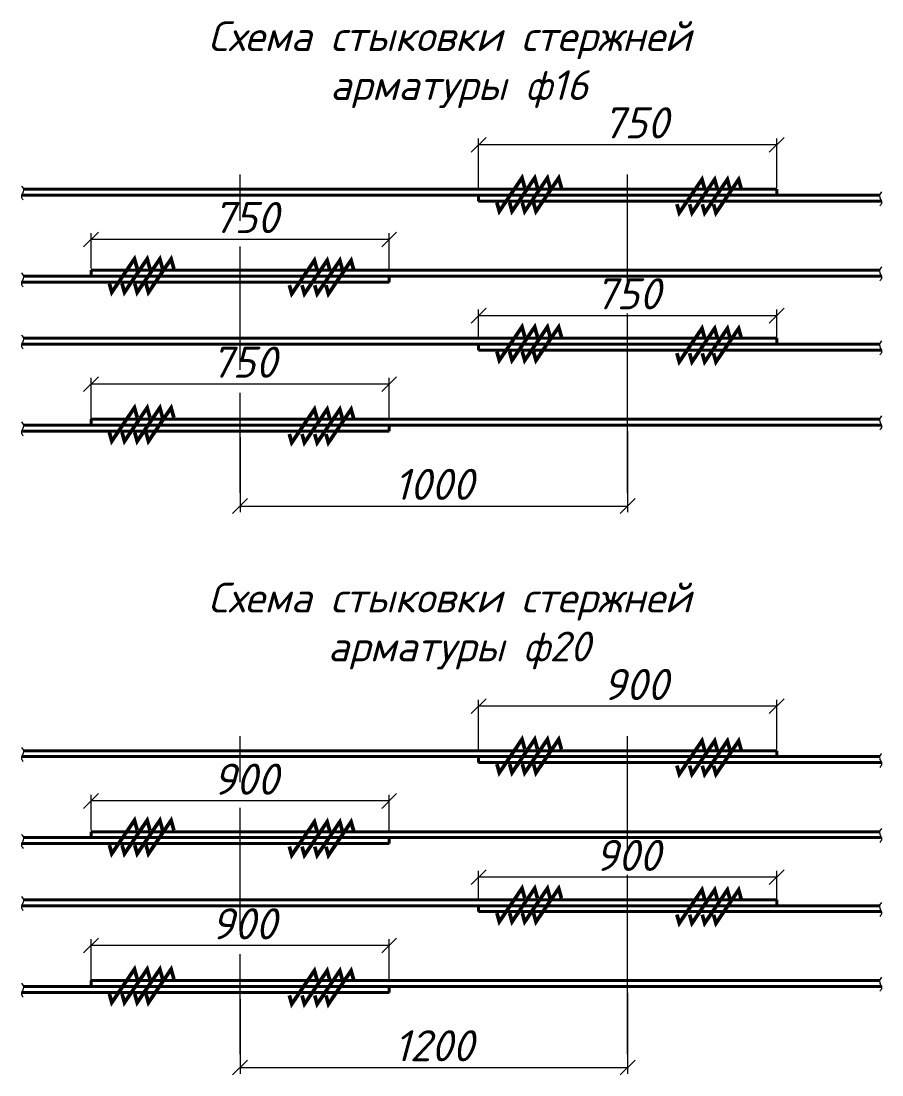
# Model space of a CAD drawing. Header units: millimetres. Extents: x -8428662 to 9409114, y 0 to 249028.
# Drawn here: x -414298 to -407368, y 229550 to 238036 of the extents above; entities that cross this region are included whole.
import ezdxf
from ezdxf.enums import TextEntityAlignment as Align

# ---------------------------------------------------------------- set-up
doc = ezdxf.new("R2010")
doc.units = ezdxf.units.MM
doc.header["$MEASUREMENT"] = 0
doc.layers.get('0').update_dxf_attribs({"color": 250, "lineweight": 9})
for name, color, linetype, lineweight in [('Арматура', 5, 'Continuous', 40), ('Размеры', 61, 'Continuous', 13), ('ТЕКСТ', 214, 'Continuous', 20)]:
    doc.layers.add(name, color=color, linetype=linetype, lineweight=lineweight)
doc.styles.add('100', font='isocpeui.ttf', dxfattribs={"height": 250})
doc.styles.add('Text_Paper', font='isocpeui.ttf')
doc.dimstyles.new('100', dxfattribs={"dimtxt": 250, "dimasz": 120, "dimexe": 50, "dimexo": 50, "dimgap": 50, "dimtad": 1, "dimtxsty": '100', "dimblk": 'OBLIQUE', "dimcen": 2.5, "dimadec": 0, "dimazin": 0, "dimtfac": 1, "dimtmove": 0, "dimatfit": 3, "dimfxl": 1, "dimlwd": 15, "dimlwe": 15, "dimarcsym": 0})

# ---------------------------------------------------------------- blocks, each defined once
blk = doc.blocks.new('_Oblique')
at = {"color": 0, "linetype": 'ByBlock', "lineweight": -2}
blk.add_line((-0.5, -0.5), (0.5, 0.5), dxfattribs=at)
blk = doc.blocks.new('*D1160')
at = {"layer": 'Размеры', "color": 0, "lineweight": 15, "ltscale": 100, "transparency": 16777216}
for p, q in [((-410614.9, 232162.6), (-410614.9, 232569)), ((-408214.9, 232172.4), (-408214.9, 232569)), ((-408214.9, 232519), (-410614.9, 232519))]:
    blk.add_line(p, q, dxfattribs=at)
at = {"layer": 'Размеры', "color": 0, "lineweight": 15, "ltscale": 100, "transparency": 16777216, "xscale": 120, "yscale": 120, "zscale": 120, "rotation": 180}
blk.add_blockref('_Oblique', (-410614.9, 232519), dxfattribs=at)
at = {"layer": 'Размеры', "color": 0, "lineweight": 15, "ltscale": 100, "transparency": 16777216, "xscale": 120, "yscale": 120, "zscale": 120}
blk.add_blockref('_Oblique', (-408214.9, 232519), dxfattribs=at)
at = {"layer": 'Размеры', "color": 0, "ltscale": 100, "transparency": 16777216, "insert": (-409351.6, 232694), "char_height": 250, "attachment_point": 5, "style": '100'}
blk.add_mtext('900', dxfattribs=at)
blk = doc.blocks.new('*D1161')
at = {"layer": 'Размеры', "color": 0, "lineweight": 15, "ltscale": 100, "transparency": 16777216}
for p, q in [((-412534.9, 230163.7), (-412534.9, 229559.6)), ((-409414.9, 230211.7), (-409414.9, 229559.6)), ((-412534.9, 229609.6), (-409414.9, 229609.6))]:
    blk.add_line(p, q, dxfattribs=at)
at = {"layer": 'Размеры', "color": 0, "lineweight": 15, "ltscale": 100, "transparency": 16777216, "xscale": 120, "yscale": 120, "zscale": 120, "rotation": 180}
blk.add_blockref('_Oblique', (-412534.9, 229609.6), dxfattribs=at)
at = {"layer": 'Размеры', "color": 0, "lineweight": 15, "ltscale": 100, "transparency": 16777216, "xscale": 120, "yscale": 120, "zscale": 120}
blk.add_blockref('_Oblique', (-409414.9, 229609.6), dxfattribs=at)
at = {"layer": 'Размеры', "color": 0, "ltscale": 100, "transparency": 16777216, "insert": (-410974.9, 229784.6), "char_height": 250, "attachment_point": 5, "style": '100'}
blk.add_mtext('1200', dxfattribs=at)
blk = doc.blocks.new('*D1162')
at = {"layer": 'Размеры', "color": 0, "lineweight": 15, "ltscale": 100, "transparency": 16777216}
for p, q in [((-413734.9, 231522), (-413734.9, 231806.5)), ((-411334.9, 231510.3), (-411334.9, 231806.5)), ((-411334.9, 231756.5), (-413734.9, 231756.5))]:
    blk.add_line(p, q, dxfattribs=at)
at = {"layer": 'Размеры', "color": 0, "lineweight": 15, "ltscale": 100, "transparency": 16777216, "xscale": 120, "yscale": 120, "zscale": 120, "rotation": 180}
blk.add_blockref('_Oblique', (-413734.9, 231756.5), dxfattribs=at)
at = {"layer": 'Размеры', "color": 0, "lineweight": 15, "ltscale": 100, "transparency": 16777216, "xscale": 120, "yscale": 120, "zscale": 120}
blk.add_blockref('_Oblique', (-411334.9, 231756.5), dxfattribs=at)
at = {"layer": 'Размеры', "color": 0, "ltscale": 100, "transparency": 16777216, "insert": (-412490.9, 231931.5), "char_height": 250, "attachment_point": 5, "style": '100'}
blk.add_mtext('900', dxfattribs=at)
blk = doc.blocks.new('*D1163')
at = {"layer": 'Размеры', "color": 0, "lineweight": 15, "ltscale": 100, "transparency": 16777216}
for p, q in [((-410614.9, 230962.6), (-410614.9, 231192.5)), ((-408214.9, 230962.6), (-408214.9, 231192.5)), ((-408214.9, 231142.5), (-410614.9, 231142.5))]:
    blk.add_line(p, q, dxfattribs=at)
at = {"layer": 'Размеры', "color": 0, "lineweight": 15, "ltscale": 100, "transparency": 16777216, "xscale": 120, "yscale": 120, "zscale": 120, "rotation": 180}
blk.add_blockref('_Oblique', (-410614.9, 231142.5), dxfattribs=at)
at = {"layer": 'Размеры', "color": 0, "lineweight": 15, "ltscale": 100, "transparency": 16777216, "xscale": 120, "yscale": 120, "zscale": 120}
blk.add_blockref('_Oblique', (-408214.9, 231142.5), dxfattribs=at)
at = {"layer": 'Размеры', "color": 0, "ltscale": 100, "transparency": 16777216, "insert": (-409414.9, 231317.5), "char_height": 250, "attachment_point": 5, "style": '100'}
blk.add_mtext('900', dxfattribs=at)
blk = doc.blocks.new('*D1164')
at = {"layer": 'Размеры', "color": 0, "lineweight": 15, "ltscale": 100, "transparency": 16777216}
for p, q in [((-413734.9, 230311.7), (-413734.9, 230641.6)), ((-411334.9, 230591.6), (-413734.9, 230591.6)), ((-411334.9, 230311.7), (-411334.9, 230641.6))]:
    blk.add_line(p, q, dxfattribs=at)
at = {"layer": 'Размеры', "color": 0, "lineweight": 15, "ltscale": 100, "transparency": 16777216, "xscale": 120, "yscale": 120, "zscale": 120, "rotation": 180}
blk.add_blockref('_Oblique', (-413734.9, 230591.6), dxfattribs=at)
at = {"layer": 'Размеры', "color": 0, "lineweight": 15, "ltscale": 100, "transparency": 16777216, "xscale": 120, "yscale": 120, "zscale": 120}
blk.add_blockref('_Oblique', (-411334.9, 230591.6), dxfattribs=at)
at = {"layer": 'Размеры', "color": 0, "ltscale": 100, "transparency": 16777216, "insert": (-412505.6, 230766.6), "char_height": 250, "attachment_point": 5, "style": '100'}
blk.add_mtext('900', dxfattribs=at)
blk = doc.blocks.new('*D1165')
at = {"layer": 'Размеры', "color": 0, "lineweight": 15, "ltscale": 100, "transparency": 16777216}
for p, q in [((-410614.9, 236683.6), (-410614.9, 237090)), ((-408214.9, 237040), (-410614.9, 237040)), ((-408214.9, 236693.5), (-408214.9, 237090))]:
    blk.add_line(p, q, dxfattribs=at)
at = {"layer": 'Размеры', "color": 0, "lineweight": 15, "ltscale": 100, "transparency": 16777216, "xscale": 120, "yscale": 120, "zscale": 120, "rotation": 180}
blk.add_blockref('_Oblique', (-410614.9, 237040), dxfattribs=at)
at = {"layer": 'Размеры', "color": 0, "lineweight": 15, "ltscale": 100, "transparency": 16777216, "xscale": 120, "yscale": 120, "zscale": 120}
blk.add_blockref('_Oblique', (-408214.9, 237040), dxfattribs=at)
at = {"layer": 'Размеры', "color": 0, "ltscale": 100, "transparency": 16777216, "insert": (-409351.6, 237216.6), "char_height": 250, "attachment_point": 5, "style": '100'}
blk.add_mtext('750', dxfattribs=at)
blk = doc.blocks.new('*D1166')
at = {"layer": 'Размеры', "color": 0, "lineweight": 15, "ltscale": 100, "transparency": 16777216}
for p, q in [((-412534.9, 234684.7), (-412534.9, 234080.7)), ((-409414.9, 234732.7), (-409414.9, 234080.7)), ((-412534.9, 234130.7), (-409414.9, 234130.7))]:
    blk.add_line(p, q, dxfattribs=at)
at = {"layer": 'Размеры', "color": 0, "lineweight": 15, "ltscale": 100, "transparency": 16777216, "xscale": 120, "yscale": 120, "zscale": 120, "rotation": 180}
blk.add_blockref('_Oblique', (-412534.9, 234130.7), dxfattribs=at)
at = {"layer": 'Размеры', "color": 0, "lineweight": 15, "ltscale": 100, "transparency": 16777216, "xscale": 120, "yscale": 120, "zscale": 120}
blk.add_blockref('_Oblique', (-409414.9, 234130.7), dxfattribs=at)
at = {"layer": 'Размеры', "color": 0, "ltscale": 100, "transparency": 16777216, "insert": (-410974.9, 234305.7), "char_height": 250, "attachment_point": 5, "style": '100'}
blk.add_mtext('1000', dxfattribs=at)
blk = doc.blocks.new('*D1167')
at = {"layer": 'Размеры', "color": 0, "lineweight": 15, "ltscale": 100, "transparency": 16777216}
for p, q in [((-413734.9, 236043.1), (-413734.9, 236327.5)), ((-411334.9, 236277.5), (-413734.9, 236277.5)), ((-411334.9, 236031.4), (-411334.9, 236327.5))]:
    blk.add_line(p, q, dxfattribs=at)
at = {"layer": 'Размеры', "color": 0, "lineweight": 15, "ltscale": 100, "transparency": 16777216, "xscale": 120, "yscale": 120, "zscale": 120, "rotation": 180}
blk.add_blockref('_Oblique', (-413734.9, 236277.5), dxfattribs=at)
at = {"layer": 'Размеры', "color": 0, "lineweight": 15, "ltscale": 100, "transparency": 16777216, "xscale": 120, "yscale": 120, "zscale": 120}
blk.add_blockref('_Oblique', (-411334.9, 236277.5), dxfattribs=at)
at = {"layer": 'Размеры', "color": 0, "ltscale": 100, "transparency": 16777216, "insert": (-412490.9, 236454.1), "char_height": 250, "attachment_point": 5, "style": '100'}
blk.add_mtext('750', dxfattribs=at)
blk = doc.blocks.new('*D1168')
at = {"layer": 'Размеры', "color": 0, "lineweight": 15, "ltscale": 100, "transparency": 16777216}
for p, q in [((-410614.9, 235483.6), (-410614.9, 235713.6)), ((-408214.9, 235483.6), (-408214.9, 235713.6)), ((-408214.9, 235663.6), (-410614.9, 235663.6))]:
    blk.add_line(p, q, dxfattribs=at)
at = {"layer": 'Размеры', "color": 0, "lineweight": 15, "ltscale": 100, "transparency": 16777216, "xscale": 120, "yscale": 120, "zscale": 120, "rotation": 180}
blk.add_blockref('_Oblique', (-410614.9, 235663.6), dxfattribs=at)
at = {"layer": 'Размеры', "color": 0, "lineweight": 15, "ltscale": 100, "transparency": 16777216, "xscale": 120, "yscale": 120, "zscale": 120}
blk.add_blockref('_Oblique', (-408214.9, 235663.6), dxfattribs=at)
at = {"layer": 'Размеры', "color": 0, "ltscale": 100, "transparency": 16777216, "insert": (-409414.9, 235840.2), "char_height": 250, "attachment_point": 5, "style": '100'}
blk.add_mtext('750', dxfattribs=at)
blk = doc.blocks.new('*D1169')
at = {"layer": 'Размеры', "color": 0, "lineweight": 15, "ltscale": 100, "transparency": 16777216}
for p, q in [((-413734.9, 234832.7), (-413734.9, 235162.7)), ((-411334.9, 235112.7), (-413734.9, 235112.7)), ((-411334.9, 234832.7), (-411334.9, 235162.7))]:
    blk.add_line(p, q, dxfattribs=at)
at = {"layer": 'Размеры', "color": 0, "lineweight": 15, "ltscale": 100, "transparency": 16777216, "xscale": 120, "yscale": 120, "zscale": 120, "rotation": 180}
blk.add_blockref('_Oblique', (-413734.9, 235112.7), dxfattribs=at)
at = {"layer": 'Размеры', "color": 0, "lineweight": 15, "ltscale": 100, "transparency": 16777216, "xscale": 120, "yscale": 120, "zscale": 120}
blk.add_blockref('_Oblique', (-411334.9, 235112.7), dxfattribs=at)
at = {"layer": 'Размеры', "color": 0, "ltscale": 100, "transparency": 16777216, "insert": (-412505.6, 235289.3), "char_height": 250, "attachment_point": 5, "style": '100'}
blk.add_mtext('750', dxfattribs=at)

msp = doc.modelspace()

# ---------------------------------------------------------------- linework, layer by layer
at = {"layer": 'Арматура', "color": 5}
for p, q in [((-414293.56, 236633.648), (-408214.895, 236633.648)), ((-408214.895, 236681.648), (-414278.685, 236681.648)), ((-410614.895, 236585.648), (-410614.895, 236633.648)), ((-410614.895, 236633.648), (-407387.158, 236633.648)), ((-408214.895, 236633.648), (-408214.895, 236681.648)), ((-407372.284, 236585.648), (-410614.895, 236585.648)), ((-413734.895, 235981.394), (-413734.895, 236029.394)), ((-413734.895, 236029.394), (-407387.158, 236029.394)), ((-413734.895, 236029.394), (-412534.895, 236029.394)), ((-414293.56, 235933.394), (-411334.895, 235933.394)), ((-411334.895, 235981.394), (-414278.685, 235981.394)), ((-407372.284, 235981.394), (-413734.895, 235981.394)), ((-411334.895, 235933.394), (-411334.895, 235981.394)), ((-414293.56, 235433.648), (-408214.895, 235433.648)), ((-408214.895, 235481.648), (-414278.685, 235481.648)), ((-410614.895, 235385.648), (-410614.895, 235433.648)), ((-410614.895, 235433.648), (-407387.158, 235433.648)), ((-408214.895, 235433.648), (-408214.895, 235481.648)), ((-407372.284, 235385.648), (-410614.895, 235385.648)), ((-413734.895, 234782.746), (-413734.895, 234830.746)), ((-413734.895, 234830.746), (-407387.158, 234830.746)), ((-413734.895, 234830.746), (-412534.895, 234830.746)), ((-411334.895, 234782.746), (-414278.685, 234782.746)), ((-407372.284, 234782.746), (-413734.895, 234782.746)), ((-411334.895, 234734.746), (-411334.895, 234782.746)), ((-414293.56, 234734.746), (-411334.895, 234734.746)), ((-414293.56, 232112.599), (-408214.895, 232112.599)), ((-408214.895, 232160.599), (-414278.685, 232160.599)), ((-410614.895, 232064.599), (-410614.895, 232112.599)), ((-410614.895, 232112.599), (-407387.158, 232112.599)), ((-408214.895, 232112.599), (-408214.895, 232160.599)), ((-407372.284, 232064.599), (-410614.895, 232064.599)), ((-411334.895, 231460.345), (-414278.685, 231460.345)), ((-413734.895, 231460.345), (-413734.895, 231508.345)), ((-413734.895, 231508.345), (-407387.158, 231508.345)), ((-413734.895, 231508.345), (-412534.895, 231508.345)), ((-407372.284, 231460.345), (-413734.895, 231460.345)), ((-411334.895, 231412.345), (-411334.895, 231460.345)), ((-414293.56, 231412.345), (-411334.895, 231412.345)), ((-408214.895, 230960.599), (-414278.685, 230960.599)), ((-408214.895, 230912.599), (-408214.895, 230960.599)), ((-414293.56, 230912.599), (-408214.895, 230912.599)), ((-410614.895, 230864.599), (-410614.895, 230912.599)), ((-410614.895, 230912.599), (-407387.158, 230912.599)), ((-407372.284, 230864.599), (-410614.895, 230864.599)), ((-411334.895, 230261.697), (-414278.685, 230261.697)), ((-413734.895, 230261.697), (-413734.895, 230309.697)), ((-413734.895, 230309.697), (-407387.158, 230309.697)), ((-413734.895, 230309.697), (-412534.895, 230309.697)), ((-407372.284, 230261.697), (-413734.895, 230261.697)), ((-411334.895, 230213.697), (-411334.895, 230261.697)), ((-414293.56, 230213.697), (-411334.895, 230213.697))]:
    msp.add_line(p, q, dxfattribs=at)
at = {"layer": 'Размеры', "ltscale": 100}
for p, q in [((-412534.895, 234237.046), (-412534.895, 235042.554)), ((-412534.895, 229715.996), (-412534.895, 230521.504))]:
    msp.add_line(p, q, dxfattribs=at)
at = {"layer": 'ТЕКСТ'}
for p, q in [((-412534.895, 236428.677), (-412534.895, 236799.872)), ((-409414.895, 235876.851), (-409414.895, 236799.872)), ((-412534.895, 235228.823), (-412534.895, 236221.349)), ((-409414.895, 234237.046), (-409414.895, 235681.385)), ((-412534.895, 231907.627), (-412534.895, 232278.823)), ((-409414.895, 231355.802), (-409414.895, 232278.823)), ((-412534.895, 230707.774), (-412534.895, 231700.299)), ((-409414.895, 229715.996), (-409414.895, 231160.335))]:
    msp.add_line(p, q, dxfattribs=at)
at = {"layer": 'ТЕКСТ', "const_width": 30}
for points in [[(-410243.065, 236694.728), (-410265.325, 236773.61), (-410355.27, 236641.194), (-410447.745, 236504.778), (-410467.319, 236574.142)], [(-410140.843, 236694.354), (-410163.103, 236773.237), (-410253.048, 236640.82), (-410345.523, 236504.404), (-410365.097, 236573.768)], [(-410038.622, 236693.98), (-410060.882, 236772.863), (-410150.827, 236640.447), (-410243.302, 236504.03), (-410262.876, 236573.394)], [(-409947.957, 236693.648), (-409970.217, 236772.531), (-410060.162, 236640.115), (-410152.637, 236503.699), (-410172.211, 236573.063)], [(-408794.165, 236682.728), (-408816.425, 236761.61), (-408906.37, 236629.194), (-408998.845, 236492.778), (-409018.419, 236562.142)], [(-408691.944, 236682.354), (-408714.203, 236761.237), (-408804.148, 236628.82), (-408896.624, 236492.404), (-408916.197, 236561.768)], [(-408589.722, 236681.98), (-408611.982, 236760.863), (-408701.927, 236628.447), (-408794.402, 236492.03), (-408813.976, 236561.394)], [(-408499.057, 236681.648), (-408521.317, 236760.531), (-408611.262, 236628.115), (-408703.737, 236491.699), (-408723.311, 236561.063)], [(-413363.065, 236042.473), (-413385.325, 236121.356), (-413475.27, 235988.94), (-413567.745, 235852.524), (-413587.319, 235921.888)], [(-413260.843, 236042.1), (-413283.103, 236120.982), (-413373.048, 235988.566), (-413465.523, 235852.15), (-413485.097, 235921.514)], [(-413158.622, 236041.726), (-413180.882, 236120.609), (-413270.827, 235988.192), (-413363.302, 235851.776), (-413382.876, 235921.14)], [(-413067.957, 236041.394), (-413090.217, 236120.277), (-413180.162, 235987.861), (-413272.637, 235851.445), (-413292.211, 235920.809)], [(-411914.165, 236030.473), (-411936.425, 236109.356), (-412026.37, 235976.94), (-412118.845, 235840.524), (-412138.419, 235909.888)], [(-411811.944, 236030.1), (-411834.203, 236108.982), (-411924.148, 235976.566), (-412016.624, 235840.15), (-412036.197, 235909.514)], [(-411709.722, 236029.726), (-411731.982, 236108.609), (-411821.927, 235976.192), (-411914.402, 235839.776), (-411933.976, 235909.14)], [(-411619.057, 236029.394), (-411641.317, 236108.277), (-411731.262, 235975.861), (-411823.737, 235839.445), (-411843.311, 235908.809)], [(-410243.065, 235494.728), (-410265.325, 235573.61), (-410355.27, 235441.194), (-410447.745, 235304.778), (-410467.319, 235374.142)], [(-410140.843, 235494.354), (-410163.103, 235573.237), (-410253.048, 235440.82), (-410345.523, 235304.404), (-410365.097, 235373.768)], [(-410038.622, 235493.98), (-410060.882, 235572.863), (-410150.827, 235440.447), (-410243.302, 235304.03), (-410262.876, 235373.394)], [(-409947.957, 235493.648), (-409970.217, 235572.531), (-410060.162, 235440.115), (-410152.637, 235303.699), (-410172.211, 235373.063)], [(-408794.165, 235482.728), (-408816.425, 235561.61), (-408906.37, 235429.194), (-408998.845, 235292.778), (-409018.419, 235362.142)], [(-408691.944, 235482.354), (-408714.203, 235561.237), (-408804.148, 235428.82), (-408896.624, 235292.404), (-408916.197, 235361.768)], [(-408589.722, 235481.98), (-408611.982, 235560.863), (-408701.927, 235428.447), (-408794.402, 235292.03), (-408813.976, 235361.394)], [(-408499.057, 235481.648), (-408521.317, 235560.531), (-408611.262, 235428.115), (-408703.737, 235291.699), (-408723.311, 235361.063)], [(-413363.065, 234843.825), (-413385.325, 234922.708), (-413475.27, 234790.292), (-413567.745, 234653.876), (-413587.319, 234723.24)], [(-413260.843, 234843.452), (-413283.103, 234922.334), (-413373.048, 234789.918), (-413465.523, 234653.502), (-413485.097, 234722.866)], [(-413158.622, 234843.078), (-413180.882, 234921.96), (-413270.827, 234789.544), (-413363.302, 234653.128), (-413382.876, 234722.492)], [(-413067.957, 234842.746), (-413090.217, 234921.629), (-413180.162, 234789.213), (-413272.637, 234652.797), (-413292.211, 234722.16)], [(-411914.165, 234831.825), (-411936.425, 234910.708), (-412026.37, 234778.292), (-412118.845, 234641.876), (-412138.419, 234711.24)], [(-411811.944, 234831.452), (-411834.203, 234910.334), (-411924.148, 234777.918), (-412016.624, 234641.502), (-412036.197, 234710.866)], [(-411709.722, 234831.078), (-411731.982, 234909.96), (-411821.927, 234777.544), (-411914.402, 234641.128), (-411933.976, 234710.492)], [(-411619.057, 234830.746), (-411641.317, 234909.629), (-411731.262, 234777.213), (-411823.737, 234640.797), (-411843.311, 234710.16)], [(-410243.065, 232173.678), (-410265.325, 232252.561), (-410355.27, 232120.145), (-410447.745, 231983.729), (-410467.319, 232053.093)], [(-410140.843, 232173.304), (-410163.103, 232252.187), (-410253.048, 232119.771), (-410345.523, 231983.355), (-410365.097, 232052.719)], [(-410038.622, 232172.931), (-410060.882, 232251.813), (-410150.827, 232119.397), (-410243.302, 231982.981), (-410262.876, 232052.345)], [(-409947.957, 232172.599), (-409970.217, 232251.482), (-410060.162, 232119.065), (-410152.637, 231982.649), (-410172.211, 232052.013)], [(-408794.165, 232161.678), (-408816.425, 232240.561), (-408906.37, 232108.145), (-408998.845, 231971.729), (-409018.419, 232041.093)], [(-408691.944, 232161.304), (-408714.203, 232240.187), (-408804.148, 232107.771), (-408896.624, 231971.355), (-408916.197, 232040.719)], [(-408589.722, 232160.931), (-408611.982, 232239.813), (-408701.927, 232107.397), (-408794.402, 231970.981), (-408813.976, 232040.345)], [(-408499.057, 232160.599), (-408521.317, 232239.482), (-408611.262, 232107.065), (-408703.737, 231970.649), (-408723.311, 232040.013)], [(-413363.065, 231521.424), (-413385.325, 231600.307), (-413475.27, 231467.891), (-413567.745, 231331.474), (-413587.319, 231400.838)], [(-413260.843, 231521.05), (-413283.103, 231599.933), (-413373.048, 231467.517), (-413465.523, 231331.101), (-413485.097, 231400.465)], [(-413158.622, 231520.676), (-413180.882, 231599.559), (-413270.827, 231467.143), (-413363.302, 231330.727), (-413382.876, 231400.091)], [(-413067.957, 231520.345), (-413090.217, 231599.227), (-413180.162, 231466.811), (-413272.637, 231330.395), (-413292.211, 231399.759)], [(-411914.165, 231509.424), (-411936.425, 231588.307), (-412026.37, 231455.891), (-412118.845, 231319.474), (-412138.419, 231388.838)], [(-411811.944, 231509.05), (-411834.203, 231587.933), (-411924.148, 231455.517), (-412016.624, 231319.101), (-412036.197, 231388.465)], [(-411709.722, 231508.676), (-411731.982, 231587.559), (-411821.927, 231455.143), (-411914.402, 231318.727), (-411933.976, 231388.091)], [(-411619.057, 231508.345), (-411641.317, 231587.227), (-411731.262, 231454.811), (-411823.737, 231318.395), (-411843.311, 231387.759)], [(-410243.065, 230973.678), (-410265.325, 231052.561), (-410355.27, 230920.145), (-410447.745, 230783.729), (-410467.319, 230853.093)], [(-410140.843, 230973.304), (-410163.103, 231052.187), (-410253.048, 230919.771), (-410345.523, 230783.355), (-410365.097, 230852.719)], [(-410038.622, 230972.931), (-410060.882, 231051.813), (-410150.827, 230919.397), (-410243.302, 230782.981), (-410262.876, 230852.345)], [(-409947.957, 230972.599), (-409970.217, 231051.482), (-410060.162, 230919.065), (-410152.637, 230782.649), (-410172.211, 230852.013)], [(-408794.165, 230961.678), (-408816.425, 231040.561), (-408906.37, 230908.145), (-408998.845, 230771.729), (-409018.419, 230841.093)], [(-408691.944, 230961.304), (-408714.203, 231040.187), (-408804.148, 230907.771), (-408896.624, 230771.355), (-408916.197, 230840.719)], [(-408589.722, 230960.931), (-408611.982, 231039.813), (-408701.927, 230907.397), (-408794.402, 230770.981), (-408813.976, 230840.345)], [(-408499.057, 230960.599), (-408521.317, 231039.482), (-408611.262, 230907.065), (-408703.737, 230770.649), (-408723.311, 230840.013)], [(-413363.065, 230322.776), (-413385.325, 230401.659), (-413475.27, 230269.242), (-413567.745, 230132.826), (-413587.319, 230202.19)], [(-413260.843, 230322.402), (-413283.103, 230401.285), (-413373.048, 230268.869), (-413465.523, 230132.452), (-413485.097, 230201.816)], [(-413158.622, 230322.028), (-413180.882, 230400.911), (-413270.827, 230268.495), (-413363.302, 230132.079), (-413382.876, 230201.443)], [(-413067.957, 230321.697), (-413090.217, 230400.579), (-413180.162, 230268.163), (-413272.637, 230131.747), (-413292.211, 230201.111)], [(-411914.165, 230310.776), (-411936.425, 230389.659), (-412026.37, 230257.242), (-412118.845, 230120.826), (-412138.419, 230190.19)], [(-411811.944, 230310.402), (-411834.203, 230389.285), (-411924.148, 230256.869), (-412016.624, 230120.452), (-412036.197, 230189.816)], [(-411709.722, 230310.028), (-411731.982, 230388.911), (-411821.927, 230256.495), (-411914.402, 230120.079), (-411933.976, 230189.443)], [(-411619.057, 230309.697), (-411641.317, 230388.579), (-411731.262, 230256.163), (-411823.737, 230119.747), (-411843.311, 230189.111)]]:
    msp.add_lwpolyline(points, dxfattribs=at)
at = {"layer": 'ТЕКСТ'}
for points in [[(-414295.955, 236708.158), (-414277.869, 236676.53), (-414295.349, 236619.392), (-414281.184, 236595.595)], [(-407369.889, 236660.158), (-407387.975, 236628.53), (-407370.495, 236571.392), (-407384.66, 236547.595)], [(-407369.889, 236055.904), (-407387.975, 236024.276), (-407370.495, 235967.138), (-407384.66, 235943.341)], [(-414295.955, 236007.904), (-414277.869, 235976.276), (-414295.349, 235919.138), (-414281.184, 235895.341)], [(-414295.955, 235508.158), (-414277.869, 235476.53), (-414295.349, 235419.392), (-414281.184, 235395.595)], [(-407369.889, 235460.158), (-407387.975, 235428.53), (-407370.495, 235371.392), (-407384.66, 235347.595)], [(-407369.889, 234857.255), (-407387.975, 234825.628), (-407370.495, 234768.49), (-407384.66, 234744.693)], [(-414295.955, 234809.255), (-414277.869, 234777.628), (-414295.349, 234720.49), (-414281.184, 234696.693)], [(-414295.955, 232187.108), (-414277.869, 232155.481), (-414295.349, 232098.343), (-414281.184, 232074.546)], [(-407369.889, 232139.108), (-407387.975, 232107.481), (-407370.495, 232050.343), (-407384.66, 232026.546)], [(-407369.889, 231534.854), (-407387.975, 231503.226), (-407370.495, 231446.089), (-407384.66, 231422.292)], [(-414295.955, 231486.854), (-414277.869, 231455.226), (-414295.349, 231398.089), (-414281.184, 231374.292)], [(-414295.955, 230987.108), (-414277.869, 230955.481), (-414295.349, 230898.343), (-414281.184, 230874.546)], [(-407369.889, 230939.108), (-407387.975, 230907.481), (-407370.495, 230850.343), (-407384.66, 230826.546)], [(-407369.889, 230336.206), (-407387.975, 230304.578), (-407370.495, 230247.441), (-407384.66, 230223.643)], [(-414295.955, 230288.206), (-414277.869, 230256.578), (-414295.349, 230199.441), (-414281.184, 230175.643)]]:
    msp.add_spline(points, degree=3, dxfattribs=at)

# ---------------------------------------------------------------- texts
at = {"layer": 'ТЕКСТ', "style": 'Text_Paper'}
for s, p in [('Схема стыковки стержней', (-410847.034, 237914.744)), ('арматуры ф16', (-410771.941, 237520.935)), ('Схема стыковки стержней', (-410847.034, 233393.694)), ('арматуры ф20', (-410771.941, 232999.885))]:
    msp.add_text(s, height=240, dxfattribs=at).set_placement(p, align=Align.MIDDLE_CENTER)

# ---------------------------------------------------------------- dimensions: what is measured, and where the dimension line sits
at = {"layer": 'Размеры', "ltscale": 100}
for base, p1, p2, text, picture, middle in [((-410614.895, 237040.039), (-408214.895, 236643.493), (-410614.895, 236633.648), '750', '*D1165', (-409351.619, 237040.039)), ((-413734.895, 236277.531), (-411334.895, 235981.394), (-413734.895, 235993.07), '750', '*D1167', (-412490.929, 236277.531)), ((-410614.895, 235663.552), (-408214.895, 235433.648), (-410614.895, 235433.648), '750', '*D1168', (-409414.895, 235663.552)), ((-413734.895, 235112.675), (-411334.895, 234782.746), (-413734.895, 234782.746), '750', '*D1169', (-412505.57, 235112.675)), ((-410614.895, 232518.989), (-408214.895, 232122.443), (-410614.895, 232112.599), '900', '*D1160', (-409351.619, 232518.989)), ((-413734.895, 231756.482), (-411334.895, 231460.345), (-413734.895, 231472.021), '900', '*D1162', (-412490.929, 231756.482)), ((-410614.895, 231142.503), (-408214.895, 230912.599), (-410614.895, 230912.599), '900', '*D1163', (-409414.895, 231142.503)), ((-413734.895, 230591.626), (-411334.895, 230261.697), (-413734.895, 230261.697), '900', '*D1164', (-412505.57, 230591.626))]:
    dim = msp.add_linear_dim(base=base, p1=p1, p2=p2, text=text, dimstyle='100', override={"dimlfac": 1, "dimtxsty": '100', "dimtolj": 0}, dxfattribs=at)
    dim.commit()
    dim.dimension.update_dxf_attribs({"geometry": picture, "text_midpoint": middle, "dimtype": 160})
for base, p1, p2, text, picture, middle in [((-409414.895, 234130.697), (-412534.895, 234734.746), (-409414.895, 234782.746), '1000', '*D1166', (-410974.895, 234305.697)), ((-409414.895, 229609.647), (-412534.895, 230213.697), (-409414.895, 230261.697), '1200', '*D1161', (-410974.895, 229784.647))]:
    dim = msp.add_linear_dim(base=base, p1=p1, p2=p2, text=text, dimstyle='100', override={"dimlfac": 1, "dimtxsty": '100', "dimtolj": 0}, dxfattribs=at)
    dim.commit()
    dim.dimension.update_dxf_attribs({"geometry": picture, "text_midpoint": middle})

doc.saveas('drawing.dxf')
